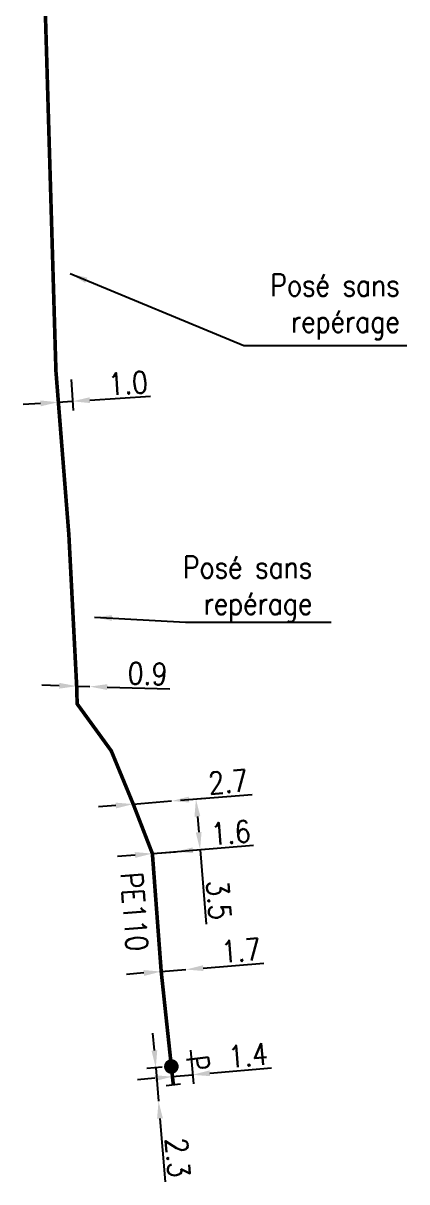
# Model space of a CAD drawing. Header units: millimetres. Extents: x 147000 to 147997, y 130417 to 131006.
# Drawn here: x 147148.3 to 147174.7, y 130416.7 to 130496.4 of the extents above; entities that cross this region are included whole.
import ezdxf
from ezdxf.enums import TextEntityAlignment as Align

# ---------------------------------------------------------------- set-up
doc = ezdxf.new("R2010")
doc.units = ezdxf.units.MM
doc.header["$PDMODE"] = 34
doc.linetypes.add('L_100_PE', pattern=[14, 10, -1.5, 1, -1.5])
doc.layers.get('0').update_dxf_attribs({"linetype": 'CONTINUOUS'})
doc.layers.get('Defpoints').update_dxf_attribs({"linetype": 'CONTINUOUS'})
for name, color, linetype in [('L_140', 3, 'CONTINUOUS'), ('L_300', 7, 'CONTINUOUS'), ('L_340', 7, 'CONTINUOUS')]:
    doc.layers.add(name, color=color, linetype=linetype)
doc.styles.add('G_ROMANS', font='ROMANS.SHX', dxfattribs={"width": 0.75})
doc.styles.get("Standard").update_dxf_attribs({"font": 'romans.shx', "width": 0.85})
doc.dimstyles.get("Standard").update_dxf_attribs({"dimtxt": 1.5, "dimasz": 1.2, "dimexe": 0.625, "dimexo": 0.625, "dimgap": 0.25, "dimtad": 1, "dimdec": 1, "dimzin": 0, "dimdsep": 46, "dimtxsty": 'Standard', "dimcen": -0.5, "dimadec": 0, "dimazin": 0, "dimtfac": 1, "dimtdec": 1, "dimtmove": 0, "dimatfit": 3, "dimfxl": 0, "dimtolj": 1, "dimtzin": 0, "dimarcsym": 0})

# ---------------------------------------------------------------- blocks, each defined once
blk = doc.blocks.new('L_300_12')
at = {"color": 0, "linetype": 'Continuous', "const_width": 0.497, "flags": 128}
blk.add_lwpolyline([(-0.252, 0, 1), (0.252, 0, 1)], format="xyb", close=True, dxfattribs=at)
at = {"color": 0, "linetype": 'Continuous', "style": 'G_ROMANS', "width": 0.75}
blk.add_text('P', height=1.5, dxfattribs=at).set_placement((0, 1.85), align=Align.MIDDLE)
at = {"color": 0, "linetype": 'Continuous', "width": 0.75, "flags": 3}
for tag, p in [('DEF_LEG', (0, -5)), ('DEF_COUP', (0, -7.5)), ('DEF_TYPE', (0, -10))]:
    blk.add_attdef(tag, text='', height=1.2, dxfattribs=at).set_placement(p, align=Align.MIDDLE)
blk = doc.blocks.new('L_340_07')
at = {"color": 0, "linetype": 'Continuous', "const_width": 0.25, "flags": 128}
blk.add_lwpolyline([(0, 0), (1.25, 0)], dxfattribs=at)
at = {"color": 0, "linetype": 'Continuous', "flags": 128}
blk.add_lwpolyline([(1.25, -0.5), (1.25, 0.5)], dxfattribs=at)
at = {"color": 0, "linetype": 'Continuous', "width": 0.75, "flags": 3}
for tag, p in [('DEF_LEG', (0.723, -3.465)), ('DEF_COUP', (0.723, -5.965)), ('DEF_TYPE', (0.723, -8.465))]:
    blk.add_attdef(tag, text='', height=1.2, dxfattribs=at).set_placement(p, align=Align.MIDDLE)
blk = doc.blocks.new('*D19')
at = {"layer": 'Defpoints', "color": 0, "linetype": 'Continuous', "transparency": 16777216}
for p in [(147159.782, 130426.344), (147158.532, 130424.601), (147159.989, 130424.032)]:
    blk.add_point(p, dxfattribs=at)
at = {"layer": 'L_300', "color": 0, "linetype": 'Continuous', "lineweight": -2, "transparency": 16777216}
for p, q in [((147159.838, 130425.721), (147160.045, 130423.41)), ((147161.184, 130424.139), (147165.417, 130424.518)), ((147157.399, 130423.8), (147156.204, 130423.693)), ((147158.588, 130423.979), (147158.65, 130423.285)), ((147158.595, 130423.907), (147159.989, 130424.032))]:
    blk.add_line(p, q, dxfattribs=at)
at = {"layer": 'L_300', "color": 0, "linetype": 'Continuous', "transparency": 16777216}
for points in [[(147157.382, 130423.999), (147157.417, 130423.601), (147158.595, 130423.907)], [(147161.166, 130424.338), (147161.202, 130423.94), (147159.989, 130424.032)]]:
    blk.add_solid(points, dxfattribs=at)
at = {"layer": 'L_300', "color": 0, "linetype": 'Continuous', "transparency": 16777216, "insert": (147163.809, 130425.378), "char_height": 1.5, "attachment_point": 5, "rotation": 5.1201}
blk.add_mtext('\\A1;1.4', dxfattribs=at)
blk = doc.blocks.new('*D106')
at = {"layer": 'Defpoints', "color": 0, "linetype": 'Continuous', "transparency": 16777216}
for p in [(147157.833, 130431.135), (147159.528, 130431.274), (147159.528, 130431.274)]:
    blk.add_point(p, dxfattribs=at)
at = {"layer": 'L_140', "color": 0, "linetype": 'Continuous', "lineweight": -2, "transparency": 16777216}
for p, q in [((147160.724, 130431.371), (147164.899, 130431.712)), ((147156.637, 130431.038), (147155.441, 130430.94)), ((147157.833, 130431.135), (147159.528, 130431.274))]:
    blk.add_line(p, q, dxfattribs=at)
at = {"layer": 'L_140', "color": 0, "linetype": 'Continuous', "transparency": 16777216}
for points in [[(147156.621, 130431.237), (147156.654, 130430.838), (147157.833, 130431.135)], [(147160.708, 130431.571), (147160.74, 130431.172), (147159.528, 130431.274)]]:
    blk.add_solid(points, dxfattribs=at)
at = {"layer": 'L_140', "color": 0, "linetype": 'Continuous', "transparency": 16777216, "insert": (147163.328, 130432.587), "char_height": 1.5, "attachment_point": 5, "rotation": 4.66962}
blk.add_mtext('\\A1;1.7', dxfattribs=at)
blk = doc.blocks.new('*D107')
at = {"layer": 'Defpoints', "color": 0, "linetype": 'Continuous', "transparency": 16777216}
for p in [(147158.532, 130424.601), (147157.649, 130422.221), (147157.649, 130422.221)]:
    blk.add_point(p, dxfattribs=at)
at = {"layer": 'L_300', "color": 0, "linetype": 'Continuous', "lineweight": -2, "transparency": 16777216}
for p, q in [((147157.363, 130425.709), (147157.265, 130426.905)), ((147157.909, 130424.55), (147156.838, 130424.462)), ((147157.461, 130424.513), (147157.649, 130422.221)), ((147157.747, 130421.025), (147158.105, 130416.668))]:
    blk.add_line(p, q, dxfattribs=at)
at = {"layer": 'L_300', "color": 0, "linetype": 'Continuous', "transparency": 16777216}
for points in [[(147157.562, 130425.726), (147157.164, 130425.693), (147157.461, 130424.513)], [(147157.947, 130421.041), (147157.548, 130421.009), (147157.649, 130422.221)]]:
    blk.add_solid(points, dxfattribs=at)
at = {"layer": 'L_300', "color": 0, "linetype": 'Continuous', "transparency": 16777216, "insert": (147158.972, 130418.331), "char_height": 1.5, "attachment_point": 5, "rotation": 274.69208}
blk.add_mtext('\\A1;2.3', dxfattribs=at)
blk = doc.blocks.new('*D109')
at = {"layer": 'Defpoints', "color": 0, "linetype": 'Continuous', "transparency": 16777216}
for p in [(147150.589, 130472.431), (147151.587, 130472.497), (147151.726, 130470.37)]:
    blk.add_point(p, dxfattribs=at)
at = {"layer": 'L_140', "color": 0, "linetype": 'Continuous', "lineweight": -2, "transparency": 16777216}
for p, q in [((147150.63, 130471.808), (147150.769, 130469.681)), ((147151.628, 130471.873), (147151.767, 130469.747)), ((147152.924, 130470.449), (147157.104, 130470.723)), ((147149.531, 130470.226), (147148.334, 130470.148)), ((147150.729, 130470.305), (147151.726, 130470.37))]:
    blk.add_line(p, q, dxfattribs=at)
at = {"layer": 'L_140', "color": 0, "linetype": 'Continuous', "transparency": 16777216}
for points in [[(147149.518, 130470.426), (147149.544, 130470.027), (147150.729, 130470.305)], [(147152.911, 130470.649), (147152.937, 130470.249), (147151.726, 130470.37)]]:
    blk.add_solid(points, dxfattribs=at)
at = {"layer": 'L_140', "color": 0, "linetype": 'Continuous', "transparency": 16777216, "insert": (147155.547, 130471.623), "char_height": 1.5, "attachment_point": 5, "rotation": 3.75423}
blk.add_mtext('\\A1;1.0', dxfattribs=at)
blk = doc.blocks.new('*D252')
at = {"layer": 'Defpoints', "color": 0, "linetype": 'Continuous', "transparency": 16777216}
for p in [(147152.016, 130450.767), (147152.915, 130450.742), (147152.915, 130450.742)]:
    blk.add_point(p, dxfattribs=at)
at = {"layer": 'L_140', "color": 0, "linetype": 'Continuous', "lineweight": -2, "transparency": 16777216}
for p, q in [((147150.816, 130450.801), (147149.616, 130450.834)), ((147152.016, 130450.767), (147152.915, 130450.742)), ((147154.115, 130450.708), (147158.424, 130450.587))]:
    blk.add_line(p, q, dxfattribs=at)
at = {"layer": 'L_140', "color": 0, "linetype": 'Continuous', "transparency": 16777216}
for points in [[(147150.822, 130451.001), (147150.81, 130450.601), (147152.016, 130450.767)], [(147154.12, 130450.908), (147154.109, 130450.508), (147152.915, 130450.742)]]:
    blk.add_solid(points, dxfattribs=at)
at = {"layer": 'L_140', "color": 0, "linetype": 'Continuous', "transparency": 16777216, "insert": (147156.897, 130451.631), "char_height": 1.5, "attachment_point": 5, "rotation": 358.39469}
blk.add_mtext('\\A1;0.9', dxfattribs=at)
blk = doc.blocks.new('*D253')
at = {"layer": 'Defpoints', "color": 0, "linetype": 'Continuous', "transparency": 16777216}
for p in [(147158.548, 130442.871), (147160.223, 130443.008), (147157.226, 130439.252)]:
    blk.add_point(p, dxfattribs=at)
at = {"layer": 'L_140', "color": 0, "linetype": 'Continuous', "lineweight": -2, "transparency": 16777216}
for p, q in [((147159.171, 130442.922), (147160.846, 130443.059)), ((147160.321, 130441.812), (147160.411, 130440.716)), ((147157.849, 130439.303), (147161.131, 130439.571)), ((147160.508, 130439.52), (147160.927, 130434.392))]:
    blk.add_line(p, q, dxfattribs=at)
at = {"layer": 'L_140', "color": 0, "linetype": 'Continuous', "transparency": 16777216}
for points in [[(147160.52, 130441.828), (147160.122, 130441.796), (147160.223, 130443.008)], [(147160.61, 130440.732), (147160.211, 130440.699), (147160.508, 130439.52)]]:
    blk.add_solid(points, dxfattribs=at)
at = {"layer": 'L_140', "color": 0, "linetype": 'Continuous', "transparency": 16777216, "insert": (147161.795, 130436.054), "char_height": 1.5, "attachment_point": 5, "rotation": 274.66962}
blk.add_mtext('\\A1;3.5', dxfattribs=at)
blk = doc.blocks.new('*D254')
at = {"layer": 'Defpoints', "color": 0, "linetype": 'Continuous', "transparency": 16777216}
for p in [(147157.226, 130439.252), (147158.821, 130439.382), (147158.821, 130439.382)]:
    blk.add_point(p, dxfattribs=at)
at = {"layer": 'L_140', "color": 0, "linetype": 'Continuous', "lineweight": -2, "transparency": 16777216}
for p, q in [((147160.017, 130439.48), (147164.192, 130439.821)), ((147156.03, 130439.154), (147154.834, 130439.056)), ((147157.226, 130439.252), (147158.821, 130439.382))]:
    blk.add_line(p, q, dxfattribs=at)
at = {"layer": 'L_140', "color": 0, "linetype": 'Continuous', "transparency": 16777216}
for points in [[(147160, 130439.679), (147160.033, 130439.28), (147158.821, 130439.382)], [(147156.014, 130439.353), (147156.046, 130438.955), (147157.226, 130439.252)]]:
    blk.add_solid(points, dxfattribs=at)
at = {"layer": 'L_140', "color": 0, "linetype": 'Continuous', "transparency": 16777216, "insert": (147162.621, 130440.696), "char_height": 1.5, "attachment_point": 5, "rotation": 4.66962}
blk.add_mtext('\\A1;1.6', dxfattribs=at)
blk = doc.blocks.new('*D255')
at = {"layer": 'Defpoints', "color": 0, "linetype": 'Continuous', "transparency": 16777216}
for p in [(147158.548, 130442.871), (147158.548, 130442.871), (147155.907, 130442.656)]:
    blk.add_point(p, dxfattribs=at)
at = {"layer": 'L_140', "color": 0, "linetype": 'Continuous', "lineweight": -2, "transparency": 16777216}
for p, q in [((147155.907, 130442.656), (147158.548, 130442.871)), ((147159.744, 130442.969), (147164.101, 130443.325)), ((147154.711, 130442.558), (147153.515, 130442.46))]:
    blk.add_line(p, q, dxfattribs=at)
at = {"layer": 'L_140', "color": 0, "linetype": 'Continuous', "transparency": 16777216}
for points in [[(147159.728, 130443.168), (147159.761, 130442.77), (147158.548, 130442.871)], [(147154.695, 130442.757), (147154.727, 130442.359), (147155.907, 130442.656)]]:
    blk.add_solid(points, dxfattribs=at)
at = {"layer": 'L_140', "color": 0, "linetype": 'Continuous', "transparency": 16777216, "insert": (147162.439, 130444.192), "char_height": 1.5, "attachment_point": 5, "rotation": 4.66962}
blk.add_mtext('\\A1;2.7', dxfattribs=at)

msp = doc.modelspace()

# ---------------------------------------------------------------- linework, layer by layer
at = {"layer": 'L_140', "linetype": 'L_100_PE', "flags": 128}
msp.add_lwpolyline([(147158.532, 130424.601, 0.25, 0.25, 0), (147157.833, 130431.135, 0.25, 0.25, 0), (147157.226, 130439.252, 0.25, 0.25, 0), (147155.907, 130442.656, 0.25, 0.25, 0), (147154.395, 130446.321, 0.25, 0.25, 0), (147152.049, 130449.552, 0.25, 0.25, 0), (147152.016, 130450.767, 0.25, 0.25, 0), (147151.478, 130461.192, 0.25, 0.25, 0), (147150.589, 130472.431, 0.25, 0.25, 0), (147149.768, 130500.252, 0.25, 0.25, 0), (147156.859, 130501.838, 0.25, 0.25, 0), (147156.45, 130503.372, 0.25, 0.25, 0), (147151.117, 130523.365, 0.25, 0.25, 0), (147150.719, 130530.5, 0.25, 0.25, 0), (147150.572, 130535.094, 0.25, 0.25, 0), (147151.155, 130536.418, 0.25, 0.25, 0), (147157.291, 130538.649, 0.25, 0.25, 0), (147161.812, 130538.691, 0.25, 0.25, 0), (147163.503, 130538.737, 0, 0, 0)], format="xyseb", dxfattribs=at)

# ---------------------------------------------------------------- block references
at = {"layer": 'L_300', "rotation": 277.2266507226274}
msp.add_blockref('L_300_12', (147158.532, 130424.601), dxfattribs=at)
at = {"layer": 'L_340', "rotation": 276.139976416456}
msp.add_blockref('L_340_07', (147158.532, 130424.601), dxfattribs=at)

# ---------------------------------------------------------------- texts
at = {"layer": 'L_140', "linetype": 'Continuous', "width": 0.85}
msp.add_text('PE110', height=1.5, rotation=274.28045, dxfattribs=at).set_placement((147155.986, 130435.259), align=Align.MIDDLE)
at = {"layer": 'L_140', "linetype": 'Continuous', "char_height": 1.5, "attachment_point": 9}
for insert in [(147174.247, 130474.611), (147168.232, 130455.205)]:
    msp.add_mtext('\\A1;Posé sans\\Prepérage', dxfattribs=dict(at, insert=insert))

# ---------------------------------------------------------------- dimensions: what is measured, and where the dimension line sits
at = {"layer": 'L_140', "linetype": 'Continuous'}
for base, p1, p2, angle, picture, middle in [((147151.726, 130470.37), (147150.589, 130472.431), (147151.587, 130472.497), 183.75423, '*D109', (147155.613, 130470.625)), ((147160.223, 130443.008), (147157.226, 130439.252), (147158.548, 130442.871), 274.66962, '*D253', (147160.798, 130435.973)), ((147159.528, 130431.274), (147157.833, 130431.135), (147159.528, 130431.274), 184.66962, '*D106', (147163.41, 130431.591))]:
    dim = msp.add_linear_dim(base=base, p1=p1, p2=p2, angle=angle, dimstyle='Standard', dxfattribs=at)
    dim.commit()
    dim.dimension.update_dxf_attribs({"geometry": picture, "text_midpoint": middle, "dimtype": 160})
for base, p1, p2, angle, picture, middle in [((147152.915, 130450.742), (147152.016, 130450.767), (147152.915, 130450.742), 178.39469, '*D252', (147156.869, 130450.631)), ((147158.5484, 130442.8713), (147155.907196, 130442.655563), (147158.5484, 130442.8713), 184.66962, '*D255', (147162.520884, 130443.195777)), ((147158.821, 130439.382), (147157.226, 130439.252), (147158.821, 130439.382), 184.66962, '*D254', (147162.702, 130439.699))]:
    dim = msp.add_linear_dim(base=base, p1=p1, p2=p2, angle=angle, dimstyle='Standard', override={"dimscale": 1, "dimlfac": 1, "dimlunit": 2}, dxfattribs=at)
    dim.commit()
    dim.dimension.update_dxf_attribs({"geometry": picture, "text_midpoint": middle, "dimtype": 160})
at = {"layer": 'L_300', "linetype": 'Continuous'}
for base, p2, angle, picture, middle in [((147157.649, 130422.221), (147157.649, 130422.221), 94.69208, '*D107', (147157.975, 130418.249)), ((147159.989, 130424.032), (147159.782, 130426.344), 185.1201, '*D19', (147163.898, 130424.382))]:
    dim = msp.add_linear_dim(base=base, p1=(147158.532, 130424.601), p2=p2, angle=angle, dimstyle='Standard', dxfattribs=at)
    dim.commit()
    dim.dimension.update_dxf_attribs({"geometry": picture, "text_midpoint": middle, "dimtype": 160})

# ---------------------------------------------------------------- leaders
at = {"layer": 'L_140', "linetype": 'Continuous', "annotation_type": 0, "has_hookline": 1, "hookline_direction": 0, "text_width": 9.775}
for points in [[(147151.567, 130479.155), (147163.511, 130474.207), (147164.711, 130474.207)], [(147153.246, 130455.527), (147159.504, 130455.166)]]:
    msp.add_leader(points, dimstyle='Standard', override={"dimgap": 0.25, "dimtad": 1}, dxfattribs=at)

doc.saveas('drawing.dxf')
